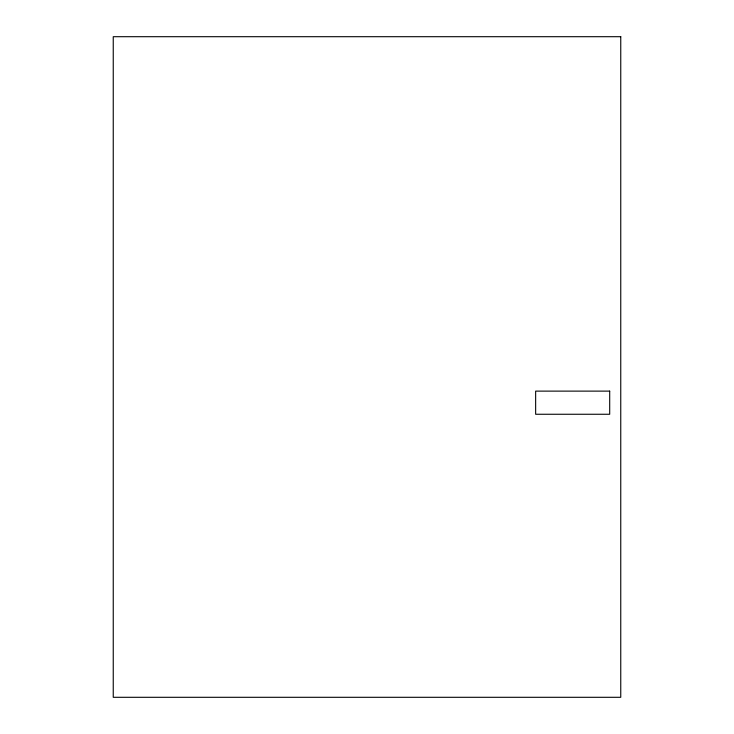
<?xml version="1.0" encoding="UTF-8"?>
<svg xmlns="http://www.w3.org/2000/svg" width="734" height="734" viewBox="0 0 734 734"><rect width="100%" height="100%" fill="white"/><g stroke="black" fill="none" stroke-linecap="round" stroke-linejoin="round"><path stroke-width="1.1" d="M620.753 36.7L113.247 36.7L113.247 697.3L620.753 697.3L620.753 36.7M609.697 391.121L535.646 391.121L535.646 414.26L609.697 414.26L609.697 391.121"/></g></svg>
